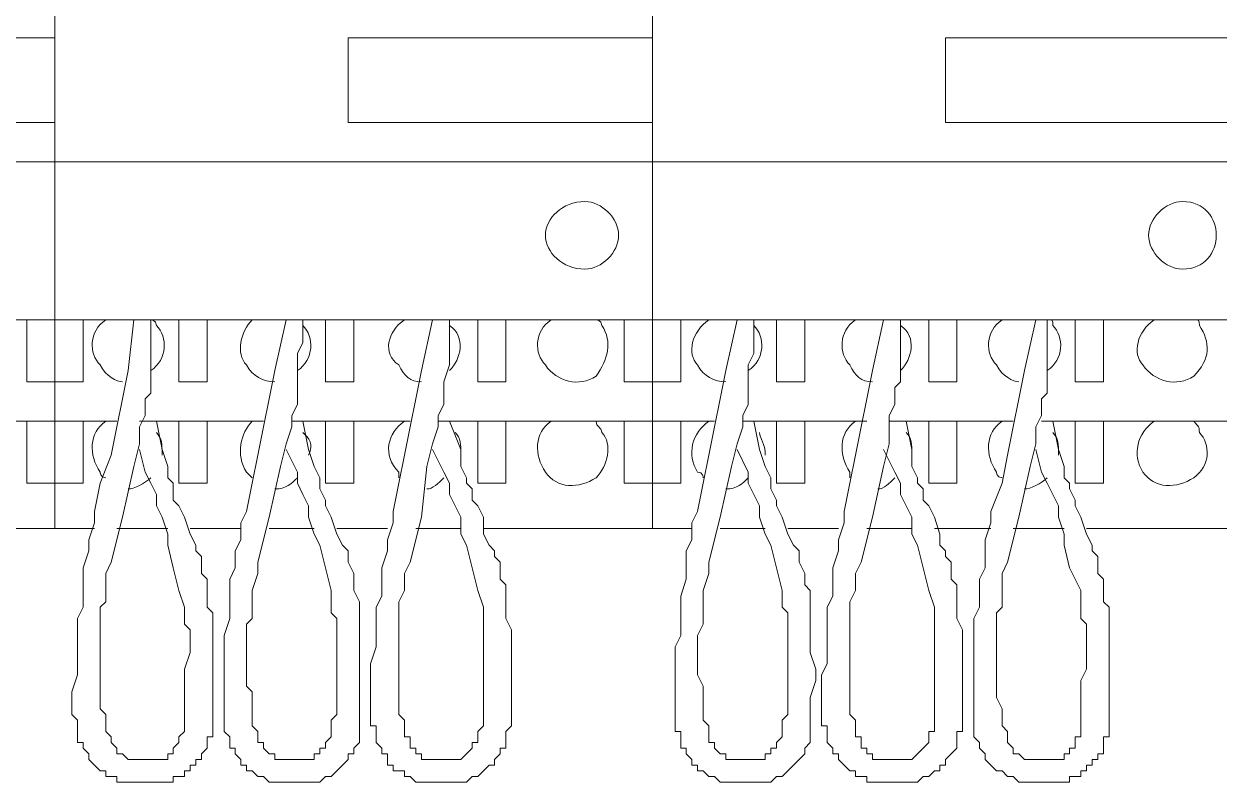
# Model space of a CAD drawing. Header units: millimetres. Extents: x 1004 to 59588, y 686 to 38112.
# Drawn here: x 17528.8 to 17653.5, y 2226.3 to 2305.5 of the extents above; entities that cross this region are included whole.
import ezdxf

# ---------------------------------------------------------------- set-up
doc = ezdxf.new("R2010")
doc.units = ezdxf.units.MM
doc.layers.add('PDF14_Geometry', color=7, linetype='Continuous')

msp = doc.modelspace()

# ---------------------------------------------------------------- linework, layer by layer
at = {"layer": 'PDF14_Geometry', "lineweight": 0}
for points in [[(17514.37, 2346.34), (17532.02, 2346.34), (17532.02, 2252.81), (17514.37, 2252.81)], [(17538.49, 2335.75), (17537.9, 2338.7), (17536.73, 2341.64), (17536.14, 2344.58), (17536.14, 2346.34), (17532.02, 2346.34), (17532.02, 2252.81), (17536.14, 2252.81)], [(17576.73, 2346.34), (17594.37, 2346.34), (17594.37, 2252.81), (17576.73, 2252.81)], [(17600.84, 2335.75), (17600.26, 2338.7), (17599.67, 2341.64), (17599.08, 2344.58), (17598.49, 2346.34), (17594.37, 2346.34), (17594.37, 2252.81), (17598.49, 2252.81)], [(17639.67, 2346.34), (17656.73, 2346.34), (17656.73, 2252.81), (17639.67, 2252.81)], [(17532.02, 2303.99), (17499.67, 2303.99), (17499.67, 2295.17), (17532.02, 2295.17)], [(17594.37, 2303.99), (17562.61, 2303.99), (17562.61, 2295.17), (17594.37, 2295.17)], [(17656.73, 2303.99), (17624.96, 2303.99), (17624.96, 2295.17), (17656.73, 2295.17)], [(17406.73, 2291.05), (17469.08, 2291.05), (17532.02, 2291.05), (17594.37, 2291.05), (17656.73, 2291.05), (17719.67, 2291.05), (17782.02, 2291.05), (17844.96, 2291.05), (17907.32, 2291.05)], [(17406.73, 2274.58), (17469.08, 2274.58), (17532.02, 2274.58), (17594.37, 2274.58), (17656.73, 2274.58), (17719.67, 2274.58), (17782.02, 2274.58), (17844.96, 2274.58), (17907.32, 2274.58)], [(17529.08, 2274.58), (17529.08, 2268.11), (17532.02, 2268.11), (17534.96, 2268.11), (17534.96, 2274.58)], [(17540.26, 2274.58), (17539.67, 2269.28), (17539.08, 2266.34), (17538.49, 2263.4), (17537.9, 2260.46), (17536.73, 2257.52), (17536.14, 2254.58), (17536.14, 2253.4), (17535.55, 2251.64), (17535.55, 2250.46), (17534.96, 2248.7), (17534.96, 2247.52), (17534.96, 2245.75), (17534.96, 2244.58), (17534.37, 2243.4), (17534.37, 2241.64), (17534.37, 2240.46), (17534.37, 2238.7), (17534.37, 2237.52), (17533.79, 2235.75), (17533.79, 2235.17), (17533.79, 2234.58), (17533.79, 2233.4), (17534.37, 2232.81), (17534.37, 2232.23), (17534.37, 2231.64), (17534.37, 2231.05), (17534.37, 2230.46), (17534.96, 2230.46), (17534.96, 2229.87), (17535.55, 2229.28), (17535.55, 2228.7), (17536.14, 2228.11), (17536.73, 2227.52), (17537.32, 2227.52), (17537.32, 2226.93), (17537.9, 2226.93), (17538.49, 2226.93), (17538.49, 2226.34), (17539.08, 2226.34), (17539.67, 2226.34), (17540.26, 2226.34), (17540.84, 2226.34), (17541.43, 2226.34), (17542.02, 2226.34), (17542.61, 2226.34), (17543.2, 2226.34), (17543.79, 2226.34), (17544.37, 2226.34), (17544.37, 2226.93), (17544.96, 2226.93), (17545.55, 2226.93), (17545.55, 2227.52), (17546.14, 2227.52), (17546.14, 2228.11), (17546.73, 2228.11), (17546.73, 2228.7), (17547.32, 2228.7), (17547.32, 2229.28), (17547.9, 2229.87), (17547.9, 2230.46), (17547.9, 2231.05), (17548.49, 2231.05), (17548.49, 2231.64), (17548.49, 2232.23), (17548.49, 2232.81), (17548.49, 2233.99), (17548.49, 2235.17), (17548.49, 2236.93), (17548.49, 2238.11), (17548.49, 2239.87), (17548.49, 2241.05), (17548.49, 2242.23), (17548.49, 2243.4), (17548.49, 2243.99), (17547.9, 2244.58), (17547.9, 2245.17), (17547.9, 2246.34), (17547.9, 2246.93), (17547.9, 2247.52), (17547.32, 2248.11), (17547.32, 2249.28), (17547.32, 2249.87), (17546.73, 2250.46), (17546.73, 2251.05), (17546.14, 2252.23), (17545.55, 2253.99), (17544.96, 2255.17), (17544.37, 2255.75), (17544.37, 2256.93), (17544.37, 2257.52), (17543.79, 2258.11), (17543.79, 2259.28), (17543.2, 2261.05), (17542.61, 2263.99)], [(17542.02, 2274.58), (17542.02, 2272.23), (17542.02, 2271.05), (17542.02, 2269.87), (17542.02, 2268.11), (17542.02, 2267.52), (17542.02, 2266.93), (17541.43, 2266.34), (17541.43, 2265.75), (17541.43, 2264.58), (17540.84, 2263.4), (17540.84, 2261.64), (17540.26, 2259.28), (17539.08, 2253.99), (17537.9, 2249.28), (17537.32, 2248.11), (17537.32, 2246.34), (17537.32, 2245.17), (17536.73, 2244.58), (17536.73, 2243.99), (17536.73, 2243.4), (17536.73, 2242.81), (17536.73, 2241.64), (17536.73, 2239.87), (17536.73, 2238.7), (17536.73, 2237.52), (17536.73, 2236.34), (17536.73, 2235.75), (17536.73, 2235.17), (17536.73, 2233.99), (17537.32, 2233.4), (17537.32, 2232.81), (17537.32, 2232.23), (17537.32, 2231.64), (17537.9, 2231.05), (17537.9, 2230.46), (17538.49, 2229.87), (17538.49, 2229.28), (17539.08, 2229.28), (17539.67, 2228.7), (17540.26, 2228.7), (17540.84, 2228.7), (17541.43, 2228.7), (17542.02, 2228.7), (17542.61, 2228.7), (17543.2, 2228.7), (17543.79, 2228.7), (17543.79, 2229.28), (17544.37, 2229.28), (17544.37, 2229.87), (17544.96, 2230.46), (17544.96, 2231.05), (17545.55, 2231.64), (17545.55, 2232.23), (17545.55, 2232.81), (17545.55, 2233.4), (17545.55, 2233.99), (17545.55, 2234.58), (17545.55, 2235.75), (17545.55, 2236.93), (17545.55, 2238.11), (17546.14, 2239.87), (17546.14, 2240.46), (17546.14, 2241.05), (17546.14, 2241.64), (17546.14, 2242.23), (17545.55, 2242.81), (17545.55, 2243.4), (17545.55, 2243.99), (17545.55, 2244.58), (17544.96, 2246.34), (17544.37, 2248.7), (17543.79, 2251.05), (17543.79, 2252.23), (17543.2, 2253.99), (17542.61, 2255.17), (17542.61, 2256.34), (17542.02, 2257.52), (17541.43, 2258.7), (17540.84, 2261.05)], [(17544.96, 2274.58), (17544.96, 2268.11), (17547.9, 2268.11), (17547.9, 2274.58)], [(17556.14, 2274.58), (17554.96, 2269.28), (17554.37, 2266.34), (17553.79, 2263.4), (17553.2, 2260.46), (17552.61, 2257.52), (17552.02, 2254.58), (17551.43, 2253.4), (17551.43, 2251.64), (17550.84, 2250.46), (17550.84, 2248.7), (17550.26, 2247.52), (17550.26, 2245.75), (17550.26, 2244.58), (17550.26, 2243.4), (17549.67, 2241.64), (17549.67, 2240.46), (17549.67, 2238.7), (17549.67, 2237.52), (17549.67, 2235.75), (17549.67, 2235.17), (17549.67, 2234.58), (17549.67, 2233.4), (17549.67, 2232.81), (17549.67, 2232.23), (17549.67, 2231.64), (17550.26, 2231.05), (17550.26, 2230.46), (17550.26, 2229.87), (17550.84, 2229.87), (17550.84, 2229.28), (17551.43, 2228.7), (17551.43, 2228.11), (17552.02, 2228.11), (17552.02, 2227.52), (17552.61, 2227.52), (17553.2, 2226.93), (17553.79, 2226.93), (17554.37, 2226.34), (17554.96, 2226.34), (17555.55, 2226.34), (17556.14, 2226.34), (17556.73, 2226.34), (17557.32, 2226.34), (17557.9, 2226.34), (17558.49, 2226.34), (17559.08, 2226.34), (17559.67, 2226.34), (17560.26, 2226.93), (17560.84, 2226.93), (17561.43, 2227.52), (17562.02, 2228.11), (17562.61, 2228.7), (17562.61, 2229.28), (17563.2, 2229.28), (17563.2, 2229.87), (17563.79, 2230.46), (17563.79, 2231.05), (17563.79, 2231.64), (17563.79, 2232.23), (17563.79, 2232.81), (17563.79, 2233.99), (17563.79, 2235.17), (17563.79, 2236.93), (17563.79, 2238.11), (17563.79, 2239.87), (17563.79, 2241.05), (17563.79, 2242.23), (17563.79, 2243.4), (17563.79, 2243.99), (17563.79, 2244.58), (17563.79, 2245.17), (17563.2, 2246.34), (17563.2, 2246.93), (17563.2, 2247.52), (17563.2, 2248.11), (17562.61, 2249.28), (17562.61, 2249.87), (17562.61, 2250.46), (17562.02, 2251.05), (17561.43, 2252.23), (17560.84, 2253.99), (17560.26, 2255.17), (17560.26, 2255.75), (17559.67, 2256.93), (17559.67, 2257.52), (17559.67, 2258.11), (17559.08, 2259.28), (17558.49, 2261.05), (17557.9, 2263.99)], [(17557.9, 2274.58), (17557.9, 2272.23), (17557.32, 2271.05), (17557.32, 2269.87), (17557.32, 2268.11), (17557.32, 2267.52), (17557.32, 2266.93), (17557.32, 2266.34), (17557.32, 2265.75), (17556.73, 2264.58), (17556.73, 2263.4), (17556.14, 2261.64), (17555.55, 2259.28), (17554.37, 2253.99), (17553.2, 2249.28), (17553.2, 2248.11), (17552.61, 2246.34), (17552.61, 2245.17), (17552.61, 2244.58), (17552.61, 2243.99), (17552.61, 2243.4), (17552.02, 2242.81), (17552.02, 2241.64), (17552.02, 2239.87), (17552.02, 2238.7), (17552.02, 2237.52), (17552.02, 2236.34), (17552.61, 2235.75), (17552.61, 2235.17), (17552.61, 2233.99), (17552.61, 2233.4), (17552.61, 2232.81), (17552.61, 2232.23), (17553.2, 2231.64), (17553.2, 2231.05), (17553.2, 2230.46), (17553.79, 2230.46), (17553.79, 2229.87), (17554.37, 2229.28), (17554.96, 2229.28), (17554.96, 2228.7), (17555.55, 2228.7), (17556.14, 2228.7), (17556.73, 2228.7), (17557.32, 2228.7), (17557.9, 2228.7), (17558.49, 2228.7), (17559.08, 2228.7), (17559.08, 2229.28), (17559.67, 2229.28), (17559.67, 2229.87), (17560.26, 2229.87), (17560.26, 2230.46), (17560.84, 2231.05), (17560.84, 2231.64), (17560.84, 2232.23), (17560.84, 2232.81), (17561.43, 2233.4), (17561.43, 2233.99), (17561.43, 2234.58), (17561.43, 2235.75), (17561.43, 2236.93), (17561.43, 2238.11), (17561.43, 2239.87), (17561.43, 2240.46), (17561.43, 2241.05), (17561.43, 2241.64), (17561.43, 2242.23), (17561.43, 2242.81), (17561.43, 2243.4), (17560.84, 2243.99), (17560.84, 2244.58), (17560.84, 2246.34), (17560.26, 2248.7), (17559.67, 2251.05), (17559.08, 2252.23), (17558.49, 2253.99), (17558.49, 2255.17), (17557.9, 2256.34), (17557.32, 2257.52), (17557.32, 2258.7), (17556.14, 2261.05)], [(17560.26, 2274.58), (17560.26, 2268.11), (17563.2, 2268.11), (17563.2, 2274.58)], [(17571.43, 2274.58), (17570.26, 2269.28), (17569.67, 2266.34), (17569.08, 2263.4), (17568.49, 2260.46), (17567.9, 2257.52), (17567.32, 2254.58), (17567.32, 2253.4), (17566.73, 2251.64), (17566.73, 2250.46), (17566.14, 2248.7), (17566.14, 2247.52), (17566.14, 2245.75), (17565.55, 2244.58), (17565.55, 2243.4), (17565.55, 2241.64), (17565.55, 2240.46), (17564.96, 2238.7), (17564.96, 2237.52), (17564.96, 2235.75), (17564.96, 2235.17), (17564.96, 2234.58), (17564.96, 2233.4), (17564.96, 2232.81), (17564.96, 2232.23), (17565.55, 2232.23), (17565.55, 2231.64), (17565.55, 2231.05), (17565.55, 2230.46), (17566.14, 2229.87), (17566.14, 2229.28), (17566.73, 2229.28), (17566.73, 2228.7), (17566.73, 2228.11), (17567.32, 2228.11), (17567.32, 2227.52), (17567.9, 2227.52), (17568.49, 2227.52), (17568.49, 2226.93), (17569.08, 2226.93), (17569.67, 2226.34), (17570.26, 2226.34), (17570.84, 2226.34), (17571.43, 2226.34), (17572.02, 2226.34), (17572.61, 2226.34), (17573.2, 2226.34), (17573.79, 2226.34), (17574.37, 2226.34), (17574.96, 2226.34), (17575.55, 2226.93), (17576.14, 2226.93), (17576.73, 2227.52), (17577.32, 2228.11), (17577.9, 2228.11), (17577.9, 2228.7), (17578.49, 2229.28), (17578.49, 2229.87), (17579.08, 2229.87), (17579.08, 2230.46), (17579.08, 2231.05), (17579.08, 2231.64), (17579.67, 2232.23), (17579.67, 2232.81), (17579.67, 2233.99), (17579.67, 2235.17), (17579.67, 2236.93), (17579.67, 2238.11), (17579.67, 2239.87), (17579.67, 2241.05), (17579.67, 2242.23), (17579.08, 2243.4), (17579.08, 2243.99), (17579.08, 2244.58), (17579.08, 2245.17), (17579.08, 2246.34), (17579.08, 2246.93), (17578.49, 2247.52), (17578.49, 2248.11), (17578.49, 2249.28), (17577.9, 2249.87), (17577.9, 2250.46), (17577.32, 2251.05), (17576.73, 2252.23), (17576.73, 2253.99), (17576.14, 2255.17), (17575.55, 2255.75), (17575.55, 2256.93), (17574.96, 2257.52), (17574.96, 2258.11), (17574.37, 2259.28), (17574.37, 2261.05), (17573.2, 2263.99)], [(17573.2, 2274.58), (17573.2, 2272.23), (17573.2, 2271.05), (17573.2, 2269.87), (17572.61, 2268.11), (17572.61, 2267.52), (17572.61, 2266.93), (17572.61, 2266.34), (17572.61, 2265.75), (17572.02, 2264.58), (17572.02, 2263.4), (17571.43, 2261.64), (17570.84, 2259.28), (17570.26, 2253.99), (17569.08, 2249.28), (17568.49, 2248.11), (17568.49, 2246.34), (17567.9, 2245.17), (17567.9, 2244.58), (17567.9, 2243.99), (17567.9, 2243.4), (17567.9, 2242.81), (17567.9, 2241.64), (17567.9, 2239.87), (17567.9, 2238.7), (17567.9, 2237.52), (17567.9, 2236.34), (17567.9, 2235.75), (17567.9, 2235.17), (17567.9, 2233.99), (17567.9, 2233.4), (17568.49, 2232.81), (17568.49, 2232.23), (17568.49, 2231.64), (17568.49, 2231.05), (17569.08, 2231.05), (17569.08, 2230.46), (17569.08, 2229.87), (17569.67, 2229.87), (17569.67, 2229.28), (17570.26, 2229.28), (17570.26, 2228.7), (17570.84, 2228.7), (17571.43, 2228.7), (17572.02, 2228.7), (17572.61, 2228.7), (17573.2, 2228.7), (17573.79, 2228.7), (17574.37, 2228.7), (17574.96, 2229.28), (17575.55, 2229.87), (17575.55, 2230.46), (17576.14, 2230.46), (17576.14, 2231.05), (17576.14, 2231.64), (17576.73, 2232.23), (17576.73, 2232.81), (17576.73, 2233.4), (17576.73, 2233.99), (17576.73, 2234.58), (17576.73, 2235.75), (17576.73, 2236.93), (17576.73, 2238.11), (17576.73, 2239.87), (17576.73, 2240.46), (17576.73, 2241.05), (17576.73, 2241.64), (17576.73, 2242.23), (17576.73, 2242.81), (17576.73, 2243.4), (17576.73, 2243.99), (17576.73, 2244.58), (17576.14, 2246.34), (17575.55, 2248.7), (17574.96, 2251.05), (17574.37, 2252.23), (17574.37, 2253.99), (17573.79, 2255.17), (17573.2, 2256.34), (17573.2, 2257.52), (17572.61, 2258.7), (17571.43, 2261.05)], [(17576.14, 2274.58), (17576.14, 2268.11), (17579.08, 2268.11), (17579.08, 2274.58)], [(17591.43, 2274.58), (17591.43, 2268.11), (17594.37, 2268.11), (17597.32, 2268.11), (17597.32, 2274.58)], [(17603.2, 2274.58), (17602.02, 2269.28), (17601.43, 2266.34), (17600.84, 2263.4), (17600.26, 2260.46), (17599.67, 2257.52), (17599.08, 2254.58), (17598.49, 2253.4), (17598.49, 2251.64), (17597.9, 2250.46), (17597.9, 2248.7), (17597.9, 2247.52), (17597.32, 2245.75), (17597.32, 2244.58), (17597.32, 2243.4), (17597.32, 2241.64), (17596.73, 2240.46), (17596.73, 2238.7), (17596.73, 2237.52), (17596.73, 2235.75), (17596.73, 2235.17), (17596.73, 2234.58), (17596.73, 2233.4), (17596.73, 2232.81), (17596.73, 2232.23), (17596.73, 2231.64), (17597.32, 2231.64), (17597.32, 2231.05), (17597.32, 2230.46), (17597.32, 2229.87), (17597.9, 2229.87), (17597.9, 2229.28), (17598.49, 2228.7), (17598.49, 2228.11), (17599.08, 2228.11), (17599.08, 2227.52), (17599.67, 2227.52), (17600.26, 2226.93), (17600.84, 2226.93), (17601.43, 2226.34), (17602.02, 2226.34), (17602.61, 2226.34), (17603.2, 2226.34), (17603.79, 2226.34), (17604.37, 2226.34), (17604.96, 2226.34), (17605.55, 2226.34), (17606.14, 2226.34), (17606.73, 2226.34), (17607.32, 2226.93), (17607.9, 2226.93), (17608.49, 2227.52), (17609.08, 2228.11), (17609.67, 2228.7), (17610.26, 2229.28), (17610.26, 2229.87), (17610.84, 2230.46), (17610.84, 2231.05), (17610.84, 2231.64), (17610.84, 2232.23), (17610.84, 2232.81), (17610.84, 2233.99), (17610.84, 2235.17), (17611.43, 2236.93), (17611.43, 2238.11), (17610.84, 2239.87), (17610.84, 2241.05), (17610.84, 2242.23), (17610.84, 2243.4), (17610.84, 2243.99), (17610.84, 2244.58), (17610.84, 2245.17), (17610.84, 2246.34), (17610.26, 2246.93), (17610.26, 2247.52), (17610.26, 2248.11), (17609.67, 2249.28), (17609.67, 2249.87), (17609.67, 2250.46), (17609.08, 2251.05), (17608.49, 2252.23), (17607.9, 2253.99), (17607.32, 2255.17), (17607.32, 2255.75), (17606.73, 2256.93), (17606.73, 2257.52), (17606.73, 2258.11), (17606.14, 2259.28), (17605.55, 2261.05), (17604.96, 2263.99)], [(17604.96, 2274.58), (17604.96, 2272.23), (17604.96, 2271.05), (17604.37, 2269.87), (17604.37, 2268.11), (17604.37, 2267.52), (17604.37, 2266.93), (17604.37, 2266.34), (17604.37, 2265.75), (17603.79, 2264.58), (17603.79, 2263.4), (17603.2, 2261.64), (17602.61, 2259.28), (17601.43, 2253.99), (17600.26, 2249.28), (17600.26, 2248.11), (17599.67, 2246.34), (17599.67, 2245.17), (17599.67, 2244.58), (17599.67, 2243.99), (17599.67, 2243.4), (17599.67, 2242.81), (17599.08, 2241.64), (17599.08, 2239.87), (17599.08, 2238.7), (17599.08, 2237.52), (17599.67, 2236.34), (17599.67, 2235.75), (17599.67, 2235.17), (17599.67, 2233.99), (17599.67, 2233.4), (17599.67, 2232.81), (17600.26, 2232.23), (17600.26, 2231.64), (17600.26, 2231.05), (17600.26, 2230.46), (17600.84, 2230.46), (17600.84, 2229.87), (17601.43, 2229.28), (17602.02, 2229.28), (17602.02, 2228.7), (17602.61, 2228.7), (17603.2, 2228.7), (17603.79, 2228.7), (17604.37, 2228.7), (17604.96, 2228.7), (17605.55, 2228.7), (17606.14, 2228.7), (17606.14, 2229.28), (17606.73, 2229.28), (17606.73, 2229.87), (17607.32, 2229.87), (17607.32, 2230.46), (17607.9, 2231.05), (17607.9, 2231.64), (17607.9, 2232.23), (17607.9, 2232.81), (17608.49, 2233.4), (17608.49, 2233.99), (17608.49, 2234.58), (17608.49, 2235.75), (17608.49, 2236.93), (17608.49, 2238.11), (17608.49, 2239.87), (17608.49, 2240.46), (17608.49, 2241.05), (17608.49, 2241.64), (17608.49, 2242.23), (17608.49, 2242.81), (17608.49, 2243.4), (17608.49, 2243.99), (17607.9, 2244.58), (17607.9, 2246.34), (17607.32, 2248.7), (17606.73, 2251.05), (17606.14, 2252.23), (17605.55, 2253.99), (17605.55, 2255.17), (17604.96, 2256.34), (17604.37, 2257.52), (17604.37, 2258.7), (17603.2, 2261.05)], [(17607.32, 2274.58), (17607.32, 2268.11), (17610.26, 2268.11), (17610.26, 2274.58)], [(17618.49, 2274.58), (17617.32, 2269.28), (17616.73, 2266.34), (17616.14, 2263.4), (17615.55, 2260.46), (17614.96, 2257.52), (17614.37, 2254.58), (17614.37, 2253.4), (17613.79, 2251.64), (17613.79, 2250.46), (17613.2, 2248.7), (17613.2, 2247.52), (17613.2, 2245.75), (17612.61, 2244.58), (17612.61, 2243.4), (17612.61, 2241.64), (17612.61, 2240.46), (17612.61, 2238.7), (17612.02, 2237.52), (17612.02, 2235.75), (17612.02, 2235.17), (17612.02, 2234.58), (17612.02, 2233.4), (17612.02, 2232.81), (17612.02, 2232.23), (17612.61, 2232.23), (17612.61, 2231.64), (17612.61, 2231.05), (17612.61, 2230.46), (17613.2, 2229.87), (17613.2, 2229.28), (17613.79, 2229.28), (17613.79, 2228.7), (17614.37, 2228.11), (17614.96, 2227.52), (17615.55, 2227.52), (17615.55, 2226.93), (17616.14, 2226.93), (17616.73, 2226.93), (17616.73, 2226.34), (17617.32, 2226.34), (17617.9, 2226.34), (17618.49, 2226.34), (17619.08, 2226.34), (17619.67, 2226.34), (17620.26, 2226.34), (17620.84, 2226.34), (17621.43, 2226.34), (17622.02, 2226.34), (17622.61, 2226.93), (17623.2, 2226.93), (17623.79, 2227.52), (17624.37, 2227.52), (17624.37, 2228.11), (17624.96, 2228.11), (17624.96, 2228.7), (17625.55, 2229.28), (17626.14, 2229.87), (17626.14, 2230.46), (17626.14, 2231.05), (17626.14, 2231.64), (17626.73, 2231.64), (17626.73, 2232.23), (17626.73, 2232.81), (17626.73, 2233.99), (17626.73, 2235.17), (17626.73, 2236.93), (17626.73, 2238.11), (17626.73, 2239.87), (17626.73, 2241.05), (17626.73, 2242.23), (17626.14, 2243.4), (17626.14, 2243.99), (17626.14, 2244.58), (17626.14, 2245.17), (17626.14, 2246.34), (17626.14, 2246.93), (17625.55, 2247.52), (17625.55, 2248.11), (17625.55, 2249.28), (17624.96, 2249.87), (17624.96, 2250.46), (17624.37, 2251.05), (17624.37, 2252.23), (17623.79, 2253.99), (17623.2, 2255.17), (17622.61, 2255.75), (17622.61, 2256.93), (17622.02, 2257.52), (17622.02, 2258.11), (17621.43, 2259.28), (17621.43, 2261.05), (17620.84, 2263.99)], [(17620.26, 2274.58), (17620.26, 2272.23), (17620.26, 2271.05), (17620.26, 2269.87), (17620.26, 2268.11), (17619.67, 2267.52), (17619.67, 2266.93), (17619.67, 2266.34), (17619.67, 2265.75), (17619.08, 2264.58), (17619.08, 2263.4), (17619.08, 2261.64), (17618.49, 2259.28), (17617.32, 2253.99), (17616.14, 2249.28), (17615.55, 2248.11), (17615.55, 2246.34), (17614.96, 2245.17), (17614.96, 2244.58), (17614.96, 2243.99), (17614.96, 2243.4), (17614.96, 2242.81), (17614.96, 2241.64), (17614.96, 2239.87), (17614.96, 2238.7), (17614.96, 2237.52), (17614.96, 2236.34), (17614.96, 2235.75), (17614.96, 2235.17), (17614.96, 2233.99), (17614.96, 2233.4), (17615.55, 2232.81), (17615.55, 2232.23), (17615.55, 2231.64), (17615.55, 2231.05), (17616.14, 2231.05), (17616.14, 2230.46), (17616.14, 2229.87), (17616.73, 2229.87), (17616.73, 2229.28), (17617.32, 2229.28), (17617.32, 2228.7), (17617.9, 2228.7), (17618.49, 2228.7), (17619.08, 2228.7), (17619.67, 2228.7), (17620.26, 2228.7), (17620.84, 2228.7), (17621.43, 2228.7), (17622.02, 2229.28), (17622.61, 2229.87), (17623.2, 2230.46), (17623.2, 2231.05), (17623.2, 2231.64), (17623.79, 2231.64), (17623.79, 2232.23), (17623.79, 2232.81), (17623.79, 2233.4), (17623.79, 2233.99), (17623.79, 2234.58), (17623.79, 2235.75), (17623.79, 2236.93), (17623.79, 2238.11), (17623.79, 2239.87), (17623.79, 2240.46), (17623.79, 2241.05), (17623.79, 2241.64), (17623.79, 2242.23), (17623.79, 2242.81), (17623.79, 2243.4), (17623.79, 2243.99), (17623.79, 2244.58), (17623.2, 2246.34), (17622.61, 2248.7), (17622.02, 2251.05), (17621.43, 2252.23), (17621.43, 2253.99), (17620.84, 2255.17), (17620.26, 2256.34), (17620.26, 2257.52), (17619.67, 2258.7), (17618.49, 2261.05)], [(17623.2, 2274.58), (17623.2, 2268.11), (17626.14, 2268.11), (17626.14, 2274.58)], [(17634.37, 2274.58), (17633.2, 2269.28), (17632.61, 2266.34), (17632.02, 2263.4), (17631.43, 2260.46), (17630.84, 2257.52), (17629.67, 2254.58), (17629.67, 2253.4), (17629.08, 2251.64), (17629.08, 2250.46), (17629.08, 2248.7), (17628.49, 2247.52), (17628.49, 2245.75), (17628.49, 2244.58), (17627.9, 2243.4), (17627.9, 2241.64), (17627.9, 2240.46), (17627.9, 2238.7), (17627.9, 2237.52), (17627.9, 2235.75), (17627.9, 2235.17), (17627.9, 2234.58), (17627.9, 2233.4), (17627.9, 2232.81), (17627.9, 2232.23), (17627.9, 2231.64), (17627.9, 2231.05), (17628.49, 2230.46), (17628.49, 2229.87), (17629.08, 2229.28), (17629.08, 2228.7), (17629.67, 2228.11), (17630.26, 2227.52), (17630.84, 2227.52), (17631.43, 2226.93), (17632.02, 2226.93), (17632.61, 2226.34), (17633.2, 2226.34), (17633.79, 2226.34), (17634.37, 2226.34), (17634.96, 2226.34), (17635.55, 2226.34), (17636.14, 2226.34), (17636.73, 2226.34), (17637.32, 2226.34), (17637.9, 2226.34), (17637.9, 2226.93), (17638.49, 2226.93), (17639.08, 2226.93), (17639.08, 2227.52), (17639.67, 2227.52), (17639.67, 2228.11), (17640.26, 2228.11), (17640.26, 2228.7), (17640.84, 2228.7), (17640.84, 2229.28), (17641.43, 2229.28), (17641.43, 2229.87), (17641.43, 2230.46), (17641.43, 2231.05), (17642.02, 2231.05), (17642.02, 2231.64), (17642.02, 2232.23), (17642.02, 2232.81), (17642.02, 2233.99), (17642.02, 2235.17), (17642.02, 2236.93), (17642.02, 2238.11), (17642.02, 2239.87), (17642.02, 2241.05), (17642.02, 2242.23), (17642.02, 2243.4), (17642.02, 2243.99), (17642.02, 2244.58), (17641.43, 2245.17), (17641.43, 2246.34), (17641.43, 2246.93), (17641.43, 2247.52), (17640.84, 2248.11), (17640.84, 2249.28), (17640.84, 2249.87), (17640.26, 2250.46), (17640.26, 2251.05), (17639.67, 2252.23), (17639.08, 2253.99), (17638.49, 2255.17), (17638.49, 2255.75), (17637.9, 2256.93), (17637.9, 2257.52), (17637.32, 2258.11), (17637.32, 2259.28), (17636.73, 2261.05), (17636.14, 2263.99)], [(17635.55, 2274.58), (17635.55, 2272.23), (17635.55, 2271.05), (17635.55, 2269.87), (17635.55, 2268.11), (17635.55, 2267.52), (17635.55, 2266.93), (17634.96, 2266.34), (17634.96, 2265.75), (17634.96, 2264.58), (17634.37, 2263.4), (17634.37, 2261.64), (17633.79, 2259.28), (17632.61, 2253.99), (17631.43, 2249.28), (17630.84, 2248.11), (17630.84, 2246.34), (17630.84, 2245.17), (17630.84, 2244.58), (17630.26, 2243.99), (17630.26, 2243.4), (17630.26, 2242.81), (17630.26, 2241.64), (17630.26, 2239.87), (17630.26, 2238.7), (17630.26, 2237.52), (17630.26, 2236.34), (17630.26, 2235.75), (17630.26, 2235.17), (17630.84, 2233.99), (17630.84, 2233.4), (17630.84, 2232.81), (17630.84, 2232.23), (17631.43, 2231.64), (17631.43, 2231.05), (17631.43, 2230.46), (17632.02, 2229.87), (17632.02, 2229.28), (17632.61, 2229.28), (17633.2, 2228.7), (17633.79, 2228.7), (17634.37, 2228.7), (17634.96, 2228.7), (17635.55, 2228.7), (17636.14, 2228.7), (17636.73, 2228.7), (17637.32, 2228.7), (17637.32, 2229.28), (17637.9, 2229.28), (17637.9, 2229.87), (17638.49, 2229.87), (17638.49, 2230.46), (17638.49, 2231.05), (17639.08, 2231.05), (17639.08, 2231.64), (17639.08, 2232.23), (17639.08, 2232.81), (17639.08, 2233.4), (17639.08, 2233.99), (17639.08, 2234.58), (17639.08, 2235.75), (17639.08, 2236.93), (17639.67, 2238.11), (17639.67, 2239.87), (17639.67, 2240.46), (17639.67, 2241.05), (17639.67, 2241.64), (17639.67, 2242.23), (17639.67, 2242.81), (17639.08, 2243.4), (17639.08, 2243.99), (17639.08, 2244.58), (17639.08, 2246.34), (17637.9, 2248.7), (17637.32, 2251.05), (17637.32, 2252.23), (17636.73, 2253.99), (17636.73, 2255.17), (17636.14, 2256.34), (17635.55, 2257.52), (17634.96, 2258.7), (17634.37, 2261.05)], [(17638.49, 2274.58), (17638.49, 2268.11), (17641.43, 2268.11), (17641.43, 2274.58)], [(17509.67, 2263.99), (17532.02, 2263.99), (17538.49, 2263.99)], [(17529.08, 2263.99), (17529.08, 2257.52), (17532.02, 2257.52), (17534.96, 2257.52), (17534.96, 2263.99)], [(17540.84, 2263.99), (17553.79, 2263.99)], [(17544.96, 2263.99), (17544.96, 2257.52), (17547.9, 2257.52), (17547.9, 2263.99)], [(17556.73, 2263.99), (17569.08, 2263.99)], [(17560.26, 2263.99), (17560.26, 2257.52), (17563.2, 2257.52), (17563.2, 2263.99)], [(17572.02, 2263.99), (17594.37, 2263.99), (17600.84, 2263.99)], [(17576.14, 2263.99), (17576.14, 2257.52), (17579.08, 2257.52), (17579.08, 2263.99)], [(17591.43, 2263.99), (17591.43, 2257.52), (17594.37, 2257.52), (17597.32, 2257.52), (17597.32, 2263.99)], [(17603.79, 2263.99), (17616.73, 2263.99)], [(17607.32, 2263.99), (17607.32, 2257.52), (17610.26, 2257.52), (17610.26, 2263.99)], [(17619.08, 2263.99), (17632.02, 2263.99)], [(17623.2, 2263.99), (17623.2, 2257.52), (17626.14, 2257.52), (17626.14, 2263.99)], [(17634.96, 2263.99), (17656.73, 2263.99), (17663.79, 2263.99)], [(17638.49, 2263.99), (17638.49, 2257.52), (17641.43, 2257.52), (17641.43, 2263.99)], [(17552.02, 2258.7), (17552.61, 2258.11)], [(17567.9, 2258.7), (17567.9, 2258.11)], [(17614.96, 2258.7), (17614.96, 2258.11)], [(17538.49, 2252.81), (17543.79, 2252.81)], [(17546.14, 2252.81), (17551.43, 2252.81)], [(17554.37, 2252.81), (17559.08, 2252.81)], [(17561.43, 2252.81), (17566.73, 2252.81)], [(17569.67, 2252.81), (17574.37, 2252.81)], [(17601.43, 2252.81), (17606.14, 2252.81)], [(17608.49, 2252.81), (17613.79, 2252.81)], [(17616.73, 2252.81), (17621.43, 2252.81)], [(17623.79, 2252.81), (17629.67, 2252.81)], [(17632.02, 2252.81), (17637.32, 2252.81)], [(17534.37, 2232.23), (17534.37, 2232.23)], [(17534.37, 2231.64), (17534.37, 2231.64)], [(17537.9, 2231.05), (17537.9, 2231.05)], [(17544.96, 2231.05), (17544.96, 2231.05)], [(17545.55, 2231.64), (17545.55, 2231.64)], [(17548.49, 2231.64), (17548.49, 2231.64)], [(17549.67, 2232.23), (17549.67, 2232.23)], [(17549.67, 2231.64), (17549.67, 2231.64)], [(17553.2, 2231.05), (17553.2, 2231.05)], [(17560.84, 2231.64), (17560.84, 2231.64)], [(17560.84, 2231.05), (17560.84, 2231.05)], [(17563.79, 2231.64), (17563.79, 2231.64)], [(17563.79, 2231.05), (17563.79, 2231.05)], [(17565.55, 2231.64), (17565.55, 2231.64)], [(17576.14, 2231.64), (17576.14, 2231.64)], [(17576.14, 2231.05), (17576.14, 2231.05)], [(17579.08, 2231.64), (17579.08, 2231.64)], [(17579.08, 2231.05), (17579.08, 2231.05)], [(17596.73, 2232.23), (17596.73, 2232.23)], [(17600.26, 2231.05), (17600.26, 2231.05)], [(17607.9, 2231.64), (17607.9, 2231.64)], [(17607.9, 2231.05), (17607.9, 2231.05)], [(17610.84, 2231.64), (17610.84, 2231.64)], [(17610.84, 2231.05), (17610.84, 2231.05)], [(17612.61, 2231.64), (17612.61, 2231.64)], [(17623.2, 2231.05), (17623.2, 2231.05)], [(17626.14, 2231.05), (17626.14, 2231.05)], [(17627.9, 2232.23), (17627.9, 2232.23)], [(17627.9, 2231.64), (17627.9, 2231.64)], [(17631.43, 2231.05), (17631.43, 2231.05)], [(17639.08, 2231.64), (17639.08, 2231.64)], [(17642.02, 2231.64), (17642.02, 2231.64)], [(17534.96, 2229.87), (17534.96, 2229.87)], [(17537.9, 2230.46), (17537.9, 2230.46)], [(17538.49, 2229.87), (17538.49, 2229.87)], [(17544.37, 2229.87), (17544.37, 2229.87)], [(17544.96, 2230.46), (17544.96, 2230.46)], [(17547.9, 2229.87), (17547.9, 2229.87)], [(17550.26, 2230.46), (17550.26, 2230.46)], [(17553.79, 2229.87), (17553.79, 2229.87)], [(17560.26, 2230.46), (17560.26, 2230.46)], [(17563.2, 2229.87), (17563.2, 2229.87)], [(17565.55, 2230.46), (17565.55, 2230.46)], [(17566.14, 2229.87), (17566.14, 2229.87)], [(17569.08, 2230.46), (17569.08, 2230.46)], [(17575.55, 2229.87), (17575.55, 2229.87)], [(17597.32, 2230.46), (17597.32, 2230.46)], [(17600.84, 2229.87), (17600.84, 2229.87)], [(17607.32, 2230.46), (17607.32, 2230.46)], [(17610.26, 2229.87), (17610.26, 2229.87)], [(17612.61, 2230.46), (17612.61, 2230.46)], [(17613.2, 2229.87), (17613.2, 2229.87)], [(17616.14, 2230.46), (17616.14, 2230.46)], [(17622.61, 2229.87), (17622.61, 2229.87)], [(17623.2, 2230.46), (17623.2, 2230.46)], [(17626.14, 2229.87), (17626.14, 2229.87)], [(17628.49, 2230.46), (17628.49, 2230.46)], [(17628.49, 2229.87), (17628.49, 2229.87)], [(17631.43, 2230.46), (17631.43, 2230.46)], [(17632.02, 2229.87), (17632.02, 2229.87)], [(17638.49, 2230.46), (17638.49, 2230.46)], [(17641.43, 2229.87), (17641.43, 2229.87)], [(17535.55, 2229.28), (17535.55, 2229.28)], [(17539.08, 2229.28), (17539.08, 2229.28)], [(17539.67, 2228.7), (17539.67, 2228.7)], [(17539.67, 2228.7), (17539.67, 2228.7)], [(17540.26, 2228.7), (17540.26, 2228.7)], [(17541.43, 2228.7), (17541.43, 2228.7)], [(17542.61, 2228.7), (17542.61, 2228.7)], [(17543.2, 2228.7), (17543.2, 2228.7)], [(17543.2, 2228.7), (17543.2, 2228.7)], [(17543.79, 2229.28), (17543.79, 2229.28)], [(17547.32, 2229.28), (17547.32, 2229.28)], [(17550.84, 2229.28), (17550.84, 2229.28)], [(17554.37, 2229.28), (17554.37, 2229.28)], [(17554.96, 2228.7), (17554.96, 2228.7)], [(17555.55, 2228.7), (17555.55, 2228.7)], [(17556.14, 2228.7), (17556.14, 2228.7)], [(17557.32, 2228.7), (17557.32, 2228.7)], [(17558.49, 2228.7), (17558.49, 2228.7)], [(17558.49, 2228.7), (17558.49, 2228.7)], [(17559.08, 2228.7), (17559.08, 2228.7)], [(17559.67, 2229.28), (17559.67, 2229.28)], [(17562.61, 2228.7), (17562.61, 2228.7)], [(17570.26, 2229.28), (17570.26, 2229.28)], [(17570.84, 2228.7), (17570.84, 2228.7)], [(17570.84, 2228.7), (17570.84, 2228.7)], [(17572.02, 2228.7), (17572.02, 2228.7)], [(17573.79, 2228.7), (17573.79, 2228.7)], [(17574.37, 2228.7), (17574.37, 2228.7)], [(17574.37, 2228.7), (17574.37, 2228.7)], [(17574.37, 2228.7), (17574.37, 2228.7)], [(17574.96, 2229.28), (17574.96, 2229.28)], [(17574.96, 2229.28), (17574.96, 2229.28)], [(17577.9, 2228.7), (17577.9, 2228.7)], [(17578.49, 2229.28), (17578.49, 2229.28)], [(17597.9, 2229.28), (17597.9, 2229.28)], [(17601.43, 2229.28), (17601.43, 2229.28)], [(17602.02, 2228.7), (17602.02, 2228.7)], [(17602.61, 2228.7), (17602.61, 2228.7)], [(17603.2, 2228.7), (17603.2, 2228.7)], [(17604.96, 2228.7), (17604.96, 2228.7)], [(17605.55, 2228.7), (17605.55, 2228.7)], [(17606.14, 2228.7), (17606.14, 2228.7)], [(17606.14, 2228.7), (17606.14, 2228.7)], [(17606.73, 2229.28), (17606.73, 2229.28)], [(17609.67, 2228.7), (17609.67, 2228.7)], [(17610.26, 2229.28), (17610.26, 2229.28)], [(17617.32, 2229.28), (17617.32, 2229.28)], [(17617.9, 2228.7), (17617.9, 2228.7)], [(17617.9, 2228.7), (17617.9, 2228.7)], [(17619.08, 2228.7), (17619.08, 2228.7)], [(17620.84, 2228.7), (17620.84, 2228.7)], [(17621.43, 2228.7), (17621.43, 2228.7)], [(17621.43, 2228.7), (17621.43, 2228.7)], [(17621.43, 2228.7), (17621.43, 2228.7)], [(17622.02, 2229.28), (17622.02, 2229.28)], [(17622.02, 2229.28), (17622.02, 2229.28)], [(17624.96, 2228.7), (17624.96, 2228.7)], [(17625.55, 2229.28), (17625.55, 2229.28)], [(17629.08, 2229.28), (17629.08, 2229.28)], [(17632.61, 2229.28), (17632.61, 2229.28)], [(17633.2, 2228.7), (17633.2, 2228.7)], [(17633.2, 2228.7), (17633.2, 2228.7)], [(17633.79, 2228.7), (17633.79, 2228.7)], [(17634.96, 2228.7), (17634.96, 2228.7)], [(17636.73, 2228.7), (17636.73, 2228.7)], [(17636.73, 2228.7), (17636.73, 2228.7)], [(17637.32, 2229.28), (17637.32, 2229.28)], [(17637.32, 2228.7), (17637.32, 2228.7)], [(17536.14, 2228.11), (17536.14, 2228.11)], [(17536.73, 2227.52), (17536.73, 2227.52)], [(17552.61, 2227.52), (17552.61, 2227.52)], [(17561.43, 2227.52), (17561.43, 2227.52)], [(17562.02, 2228.11), (17562.02, 2228.11)], [(17576.73, 2227.52), (17576.73, 2227.52)], [(17599.67, 2227.52), (17599.67, 2227.52)], [(17608.49, 2227.52), (17608.49, 2227.52)], [(17609.08, 2228.11), (17609.08, 2228.11)], [(17614.37, 2228.11), (17614.37, 2228.11)], [(17614.96, 2227.52), (17614.96, 2227.52)], [(17629.67, 2228.11), (17629.67, 2228.11)], [(17630.26, 2227.52), (17630.26, 2227.52)], [(17540.84, 2226.34), (17540.84, 2226.34)], [(17542.61, 2226.34), (17542.61, 2226.34)], [(17553.2, 2226.93), (17553.2, 2226.93)], [(17554.96, 2226.34), (17554.96, 2226.34)], [(17556.73, 2226.34), (17556.73, 2226.34)], [(17559.08, 2226.34), (17559.08, 2226.34)], [(17560.26, 2226.93), (17560.26, 2226.93)], [(17569.08, 2226.93), (17569.08, 2226.93)], [(17570.84, 2226.34), (17570.84, 2226.34)], [(17573.2, 2226.34), (17573.2, 2226.34)], [(17574.96, 2226.34), (17574.96, 2226.34)], [(17576.14, 2226.93), (17576.14, 2226.93)], [(17600.84, 2226.93), (17600.84, 2226.93)], [(17602.02, 2226.34), (17602.02, 2226.34)], [(17603.79, 2226.34), (17603.79, 2226.34)], [(17606.14, 2226.34), (17606.14, 2226.34)], [(17607.32, 2226.93), (17607.32, 2226.93)], [(17617.9, 2226.34), (17617.9, 2226.34)], [(17620.26, 2226.34), (17620.26, 2226.34)], [(17622.02, 2226.34), (17622.02, 2226.34)], [(17623.2, 2226.93), (17623.2, 2226.93)], [(17631.43, 2226.93), (17631.43, 2226.93)], [(17632.61, 2226.34), (17632.61, 2226.34)], [(17634.37, 2226.34), (17634.37, 2226.34)], [(17636.73, 2226.34), (17636.73, 2226.34)]]:
    msp.add_lwpolyline(points, dxfattribs=at)
for points in [[(17587.32, 2286.93), (17584.96, 2286.93), (17583.2, 2285.17), (17583.2, 2283.4)], [(17590.84, 2283.4), (17590.84, 2285.17), (17589.08, 2286.93), (17587.32, 2286.93)], [(17649.67, 2286.93), (17647.9, 2286.93), (17646.14, 2285.17), (17646.14, 2283.4)], [(17653.2, 2283.4), (17653.2, 2285.17), (17652.02, 2286.93), (17649.67, 2286.93)], [(17583.2, 2283.4), (17583.2, 2281.64), (17584.96, 2279.87), (17587.32, 2279.87)], [(17587.32, 2279.87), (17589.08, 2279.87), (17590.84, 2281.64), (17590.84, 2283.4)], [(17646.14, 2283.4), (17646.14, 2281.64), (17647.9, 2279.87), (17649.67, 2279.87)], [(17649.67, 2279.87), (17652.02, 2279.87), (17653.2, 2281.64), (17653.2, 2283.4)], [(17537.32, 2274.58), (17535.55, 2273.4), (17535.55, 2271.05), (17536.73, 2269.87)], [(17542.61, 2273.99), (17542.61, 2274.58), (17542.02, 2274.58), (17542.02, 2274.58)], [(17542.02, 2269.28), (17543.79, 2270.46), (17543.79, 2272.81), (17542.61, 2273.99)], [(17552.61, 2274.58), (17551.43, 2273.4), (17550.84, 2271.05), (17552.02, 2269.87)], [(17557.32, 2269.28), (17559.08, 2270.46), (17559.08, 2272.81), (17557.9, 2273.99)], [(17557.9, 2273.99), (17557.9, 2274.58), (17557.9, 2274.58), (17557.9, 2274.58)], [(17568.49, 2274.58), (17566.73, 2273.4), (17566.14, 2271.05), (17567.9, 2269.87)], [(17573.2, 2273.99), (17573.2, 2274.58), (17573.2, 2274.58), (17573.2, 2274.58)], [(17573.2, 2269.28), (17574.37, 2270.46), (17574.96, 2272.81), (17573.2, 2273.99)], [(17583.79, 2274.58), (17582.02, 2273.4), (17582.02, 2271.05), (17583.2, 2269.87)], [(17589.08, 2273.99), (17589.08, 2274.58), (17588.49, 2274.58), (17588.49, 2274.58)], [(17588.49, 2268.7), (17589.67, 2270.46), (17590.26, 2272.23), (17589.08, 2273.99)], [(17600.26, 2274.58), (17598.49, 2273.4), (17597.9, 2271.05), (17599.08, 2269.87)], [(17604.37, 2269.28), (17606.14, 2270.46), (17606.14, 2272.81), (17604.96, 2273.99)], [(17604.96, 2273.99), (17604.96, 2274.58), (17604.96, 2274.58), (17604.96, 2274.58)], [(17615.55, 2274.58), (17613.79, 2273.4), (17613.79, 2271.05), (17614.96, 2269.87)], [(17620.26, 2273.99), (17620.26, 2274.58), (17620.26, 2274.58), (17620.26, 2274.58)], [(17620.26, 2269.28), (17621.43, 2270.46), (17622.02, 2272.81), (17620.26, 2273.99)], [(17630.84, 2274.58), (17629.08, 2273.4), (17629.08, 2271.05), (17630.26, 2269.87)], [(17636.14, 2273.99), (17636.14, 2274.58), (17636.14, 2274.58), (17635.55, 2274.58)], [(17635.55, 2269.28), (17637.32, 2270.46), (17637.32, 2272.81), (17636.14, 2273.99)], [(17646.73, 2274.58), (17644.96, 2273.4), (17644.37, 2271.05), (17645.55, 2269.87)], [(17651.43, 2273.99), (17651.43, 2274.58), (17651.43, 2274.58), (17650.84, 2274.58)], [(17650.84, 2268.7), (17652.61, 2270.46), (17652.61, 2272.23), (17651.43, 2273.99)], [(17536.73, 2269.87), (17537.32, 2268.7), (17538.49, 2268.11), (17539.08, 2268.11)], [(17552.02, 2269.87), (17552.61, 2268.7), (17553.79, 2268.11), (17554.96, 2268.11)], [(17567.9, 2269.87), (17568.49, 2268.7), (17569.08, 2268.11), (17570.26, 2268.11)], [(17583.2, 2269.87), (17584.37, 2268.11), (17586.73, 2267.52), (17588.49, 2268.7)], [(17599.08, 2269.87), (17599.67, 2268.7), (17600.84, 2268.11), (17602.02, 2268.11)], [(17614.96, 2269.87), (17615.55, 2268.7), (17616.14, 2268.11), (17617.32, 2268.11)], [(17630.26, 2269.87), (17630.84, 2268.7), (17632.02, 2268.11), (17632.61, 2268.11)], [(17645.55, 2269.87), (17646.73, 2268.11), (17649.08, 2267.52), (17650.84, 2268.7)], [(17537.32, 2263.99), (17535.55, 2262.81), (17535.55, 2260.46), (17536.73, 2258.7)], [(17552.61, 2263.99), (17551.43, 2262.81), (17550.84, 2260.46), (17552.02, 2258.7)], [(17568.49, 2263.99), (17566.73, 2262.81), (17566.14, 2260.46), (17567.9, 2258.7)], [(17583.79, 2263.99), (17582.02, 2262.81), (17582.02, 2260.46), (17583.2, 2258.7)], [(17589.08, 2262.81), (17589.08, 2263.4), (17588.49, 2263.4), (17588.49, 2263.99)], [(17600.26, 2263.99), (17598.49, 2262.81), (17597.9, 2260.46), (17599.08, 2258.7)], [(17615.55, 2263.99), (17613.79, 2262.81), (17613.79, 2260.46), (17614.96, 2258.7)], [(17630.84, 2263.99), (17629.08, 2262.81), (17629.08, 2260.46), (17630.26, 2258.7)], [(17646.73, 2263.99), (17644.96, 2262.81), (17644.37, 2260.46), (17645.55, 2258.7)], [(17651.43, 2262.81), (17651.43, 2263.4), (17651.43, 2263.4), (17650.84, 2263.99)], [(17543.2, 2260.46), (17543.2, 2261.64), (17543.2, 2262.23), (17542.61, 2262.81)], [(17558.49, 2260.46), (17559.08, 2261.64), (17558.49, 2262.23), (17557.9, 2262.81)], [(17574.37, 2260.46), (17574.37, 2261.64), (17574.37, 2262.23), (17573.79, 2262.81)], [(17588.49, 2258.11), (17589.67, 2259.28), (17590.26, 2261.64), (17589.08, 2262.81)], [(17606.14, 2260.46), (17606.14, 2261.64), (17605.55, 2262.23), (17605.55, 2262.81)], [(17621.43, 2260.46), (17621.43, 2261.64), (17621.43, 2262.23), (17620.84, 2262.81)], [(17636.73, 2260.46), (17636.73, 2261.64), (17636.73, 2262.23), (17636.14, 2262.81)], [(17650.84, 2258.11), (17652.61, 2259.28), (17652.61, 2261.64), (17651.43, 2262.81)], [(17536.73, 2258.7), (17536.73, 2258.7), (17536.73, 2258.11), (17537.32, 2258.11)], [(17583.2, 2258.7), (17584.37, 2256.93), (17586.73, 2256.93), (17588.49, 2258.11)], [(17599.08, 2258.7), (17599.67, 2258.7), (17599.67, 2258.11), (17599.67, 2258.11)], [(17630.26, 2258.7), (17630.26, 2258.7), (17630.26, 2258.11), (17630.84, 2258.11)], [(17645.55, 2258.7), (17646.73, 2256.93), (17649.08, 2256.93), (17650.84, 2258.11)], [(17539.67, 2256.93), (17540.26, 2256.93), (17541.43, 2257.52), (17542.02, 2258.11)], [(17554.96, 2256.93), (17556.14, 2256.93), (17556.73, 2257.52), (17557.32, 2258.11)], [(17570.84, 2256.93), (17571.43, 2256.93), (17572.02, 2257.52), (17572.61, 2258.11)], [(17602.02, 2256.93), (17603.2, 2256.93), (17603.79, 2257.52), (17604.37, 2258.11)], [(17617.9, 2256.93), (17618.49, 2256.93), (17619.08, 2257.52), (17619.67, 2258.11)], [(17633.2, 2256.93), (17633.79, 2256.93), (17634.96, 2257.52), (17635.55, 2258.11)]]:
    msp.add_open_spline(points, degree=3, dxfattribs=at)

doc.saveas('drawing.dxf')
